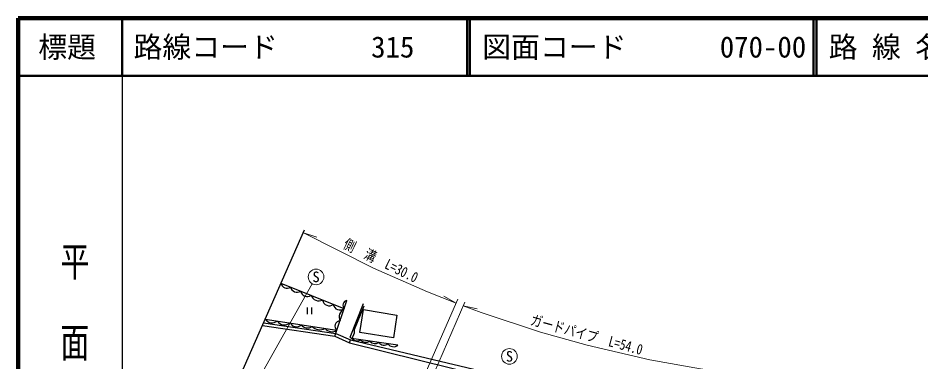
# Model space of a CAD drawing. Units: millimetres at full size, sheet at 1:1000; details may follow other scales. Extents: x 40000 to 680000, y 20000 to 380000.
# Drawn here: x 40000 to 196353, y 320503 to 380000 of the extents above; entities that cross this region are included whole.
import ezdxf
from ezdxf.enums import TextEntityAlignment as Align

# ---------------------------------------------------------------- set-up
doc = ezdxf.new("R2010")
doc.units = ezdxf.units.MM
doc.header["$LTSCALE"] = 1000
doc.linetypes.add('DASHED', pattern=[7.5, 6, -1.5])
for name, color, linetype, lineweight in [('M-BGD', 7, 'Continuous', 25), ('M-BMK-OTRS', 5, 'Continuous', 25), ('M-STR-HTXT', 7, 'Continuous', 13), ('M-TTL', 2, 'Continuous', 140), ('M-TTL-BAND', 7, 'Continuous', 25), ('M-TTL-LINE', 7, 'Continuous', 50)]:
    doc.layers.add(name, color=color, linetype=linetype, lineweight=lineweight)
doc.layers.add('M-TTL-TXT', color=7, linetype='Continuous')
doc.styles.add('@ＭＳ ゴシック', font='')
doc.styles.add('ＭＳ ゴシック', font='')
doc.styles.get('@ＭＳ ゴシック').set_extended_font_data('@MS Gothic')
doc.styles.get('ＭＳ ゴシック').set_extended_font_data('MS Gothic')

msp = doc.modelspace()

# ---------------------------------------------------------------- linework, layer by layer
at = {"layer": 'M-BGD'}
for p, q in [((96468, 329705), (85546, 334096)), ((90094, 329936), (90094, 328763)), ((90794, 329936), (90794, 328763)), ((94878, 324947), (96948, 331141)), ((82319, 326788), (94878, 324947)), ((82528, 327262), (95018, 325432)), ((82810, 327901), (95228, 325994)), ((97396, 323834), (97556, 324310))]:
    msp.add_line(p, q, dxfattribs=at)
at = {"layer": 'M-BGD', "linetype": 'DASHED'}
for p, q in [((95018, 325432), (97556, 324310)), ((94878, 324947), (97396, 323834))]:
    msp.add_line(p, q, dxfattribs=at)
at = {"layer": 'M-BGD'}
for points in [[(105772, 323402), (97721, 324562), (97484, 324815), (99798, 330596)], [(97878, 324539), (98246, 325539), (98246, 326108), (99955, 330218)], [(97396, 323834), (121167, 317939), (144290, 310644), (155704, 307377), (160087, 305899)], [(97556, 324310), (121376, 318686), (143708, 311829), (156091, 308396), (160376, 306711)]]:
    msp.add_lwpolyline(points, dxfattribs=at)
msp.add_lwpolyline([(99184, 325605), (99834, 329579), (105572, 328607), (105008, 324690)], close=True, dxfattribs=at)
for centre, radius, start, end in [((86563, 334297), 1036, 191.14476, 305.04572), ((88307, 333745), 1187, 194.48463, 301.70585), ((90089, 333004), 1189, 193.07291, 303.11756), ((92109, 332549), 1472, 201.53541, 294.65506), ((93883, 331403), 1175, 189.42368, 306.76679), ((95771, 330689), 1206, 190.85944, 305.33103), ((97157, 330273), 893, 103.50785, 219.536), ((97207, 328285), 1600, 117.48146, 205.56239), ((84000, 328674), 1419, 213.01669, 309.52092), ((86158, 328412), 1507, 213.54497, 308.99264), ((88172, 327806), 1206, 207.94163, 314.59599), ((90116, 327719), 1341, 215.13514, 307.40248), ((95763, 326705), 890, 90.00009, 233.04375), ((92250, 327837), 1772, 221.87108, 300.66653), ((94366, 327288), 1556, 218.85764, 303.67996), ((98707, 325244), 1089, 220.39629, 303.21776), ((100256, 325157), 1258, 220.8485, 302.76555), ((101834, 324834), 1160, 219.31067, 304.30338), ((103371, 324455), 1056, 213.28051, 310.33355), ((105027, 324312), 1176, 214.27598, 309.33807)]:
    msp.add_arc(centre, radius, start, end, dxfattribs=at)
at = {"layer": 'M-BMK-OTRS'}
msp.add_line((61683, 280059), (89629, 343341), dxfattribs=at)
at = {"layer": 'M-STR-HTXT'}
for p, q in [((89416, 342858), (91741, 342072)), ((79445, 313639), (90938, 334043)), ((115869, 330694), (113722, 331885)), ((106714, 309807), (116153, 331343)), ((117356, 330848), (107458, 308087)), ((117085, 330227), (119477, 329673))]:
    msp.add_line(p, q, dxfattribs=at)
for points in [[(89416, 342858), (101574, 336751), (110889, 332608), (115869, 330694)], [(117085, 330227), (120178, 329038), (130454, 325663), (138552, 323421), (149422, 320874), (158156, 319324), (159936, 319082)]]:
    msp.add_lwpolyline(points, dxfattribs=at)
for centre in [(91600, 335219), (125087, 321467)]:
    msp.add_circle(centre, 1350, dxfattribs=at)
at = {"layer": 'M-TTL'}
for p, q in [((40000, 380000), (40000, 20000)), ((680000, 380000), (40000, 380000))]:
    msp.add_line(p, q, dxfattribs=at)
at = {"layer": 'M-TTL-BAND'}
msp.add_line((58000, 370000), (58000, 20000), dxfattribs=at)
at = {"layer": 'M-TTL-LINE'}
for p, q in [((58000, 380000), (58000, 370000)), ((117750, 380000), (117750, 370000)), ((118250, 380000), (118250, 370000)), ((177750, 380000), (177750, 370000)), ((178250, 380000), (178250, 370000)), ((40000, 370000), (680000, 370000))]:
    msp.add_line(p, q, dxfattribs=at)

# ---------------------------------------------------------------- texts
at = {"layer": 'M-STR-HTXT', "style": 'ＭＳ ゴシック', "width": 0.8}
for s, rotation, p in [('側\u3000溝\u3000L=30.0', 333.957, (102176, 336727)), ('ガードパイプ\u3000L=54.0', 344.686, (138089, 323802))]:
    msp.add_text(s, height=1833, rotation=rotation, dxfattribs=at).set_placement(p, align=Align.BOTTOM_CENTER)
at = {"layer": 'M-STR-HTXT', "style": 'ＭＳ ゴシック'}
for p in [(91600, 335219), (125087, 321467)]:
    msp.add_text('S', height=1833, dxfattribs=at).set_placement(p, align=Align.MIDDLE_CENTER)
at = {"layer": 'M-TTL-BAND', "style": '@ＭＳ ゴシック', "width": 1.4}
msp.add_text('平  面  図', height=3666, rotation=270, dxfattribs=at).set_placement((49777, 306475), align=Align.MIDDLE_RIGHT)
at = {"layer": 'M-TTL-TXT', "style": 'ＭＳ ゴシック'}
msp.add_text('標題', height=3666, dxfattribs=at).set_placement((48500, 375000), align=Align.MIDDLE_CENTER)
for s, p in [('路線コード', (60000, 375000)), ('図面コード', (120380, 375000)), ('路 線 名', (180380, 375000)), ('315', (101142, 375000)), ('070-00', (161521, 375000))]:
    msp.add_text(s, height=3666, dxfattribs=at).set_placement(p, align=Align.MIDDLE_LEFT)

doc.saveas('drawing.dxf')
